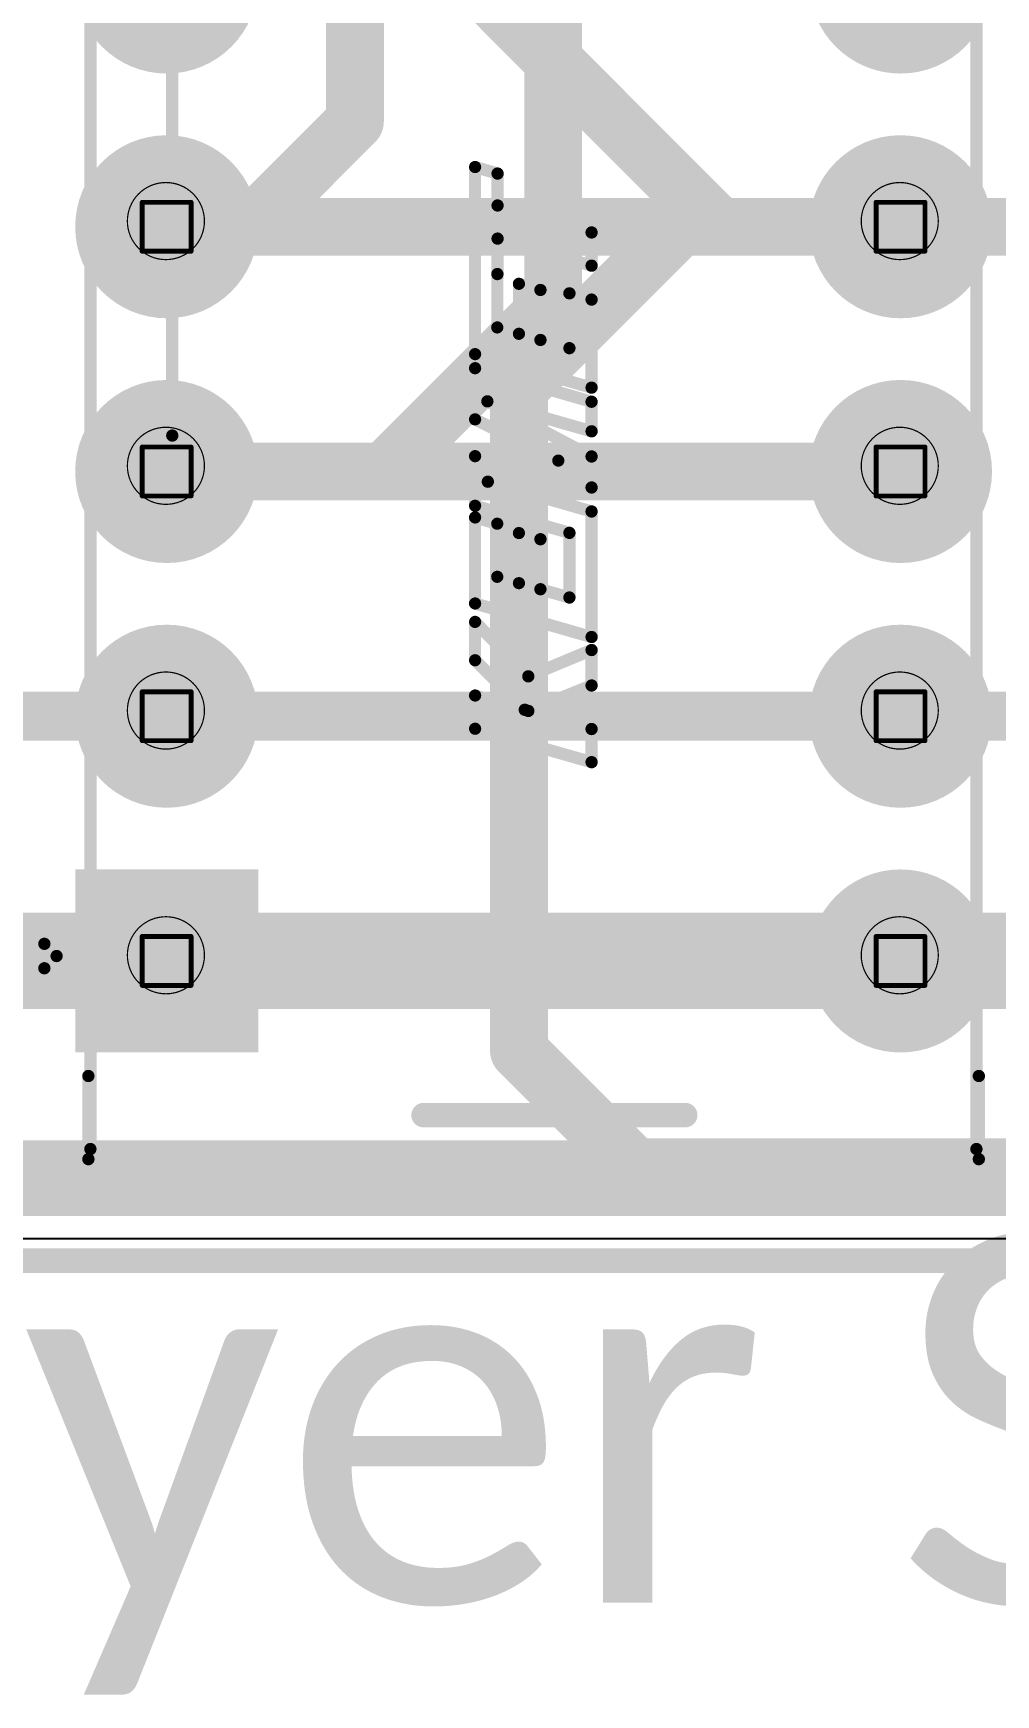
# Model space of a CAD drawing. Header units: millimetres. Extents: x -16 to 330, y -45 to 150.
# Drawn here: x 36.56 to 46.56, y -18 to -0.76 of the extents above; entities that cross this region are included whole.
import ezdxf

# ---------------------------------------------------------------- set-up
doc = ezdxf.new("R2010")
doc.units = ezdxf.units.MM
for name, color, linetype in [('BottomLayer', 5, 'Continuous'), ('BottomSolder', 6, 'Continuous'), ('DrillDrawing', 1, 'Continuous'), ('Mechanical1', 6, 'Continuous'), ('Mechanical13', 56, 'Continuous'), ('Mechanical2', 216, 'Continuous'), ('Mechanical3', 76, 'Continuous'), ('MidLayer1', 16, 'Continuous'), ('MidLayer2', 76, 'Continuous'), ('MultiLayer', 9, 'Continuous'), ('PadHoleLayer', 156, 'Continuous'), ('TopLayer', 1, 'Continuous'), ('TopOverlay', 2, 'Continuous'), ('TopSolder', 216, 'Continuous')]:
    doc.layers.add(name, color=color, linetype=linetype)
doc.styles.add('Calibri', font='calibriz.ttf', dxfattribs={"height": 0.2})

# ---------------------------------------------------------------- blocks, each defined once
blk = doc.blocks.new('EA2_3TNU_17')
at = {"layer": 'BottomLayer'}
h = blk.add_hatch(color=5, dxfattribs=at)
edge = h.paths.add_edge_path()
edge.add_arc((-3.81, 5.08), 0.95, 0, 360)
blk.add_hatch(color=5, dxfattribs=at).paths.add_polyline_path([(2.86, 6.03), (4.76, 6.03), (4.76, 4.13), (2.86, 4.13)])
h = blk.add_hatch(color=5, dxfattribs=at)
edge = h.paths.add_edge_path()
edge.add_arc((-3.81, 2.54), 0.95, 0, 360)
h = blk.add_hatch(color=5, dxfattribs=at)
edge = h.paths.add_edge_path()
edge.add_arc((3.81, 2.54), 0.95, 0, 360)
h = blk.add_hatch(color=5, dxfattribs=at)
edge = h.paths.add_edge_path()
edge.add_arc((-3.81, 0), 0.95, 0, 360)
h = blk.add_hatch(color=5, dxfattribs=at)
edge = h.paths.add_edge_path()
edge.add_arc((3.81, 0), 0.95, 0, 360)
h = blk.add_hatch(color=5, dxfattribs=at)
edge = h.paths.add_edge_path()
edge.add_arc((-3.81, -2.54), 0.95, 0, 360)
h = blk.add_hatch(color=5, dxfattribs=at)
edge = h.paths.add_edge_path()
edge.add_arc((3.81, -2.54), 0.95, 0, 360)
h = blk.add_hatch(color=5, dxfattribs=at)
edge = h.paths.add_edge_path()
edge.add_arc((-3.81, -5.08), 0.95, 0, 360)
h = blk.add_hatch(color=5, dxfattribs=at)
edge = h.paths.add_edge_path()
edge.add_arc((3.81, -5.08), 0.95, 0, 360)
at = {"layer": 'BottomSolder'}
h = blk.add_hatch(color=6, dxfattribs=at)
edge = h.paths.add_edge_path()
edge.add_arc((-3.81, 5.08), 0.41, 0, 360)
h = blk.add_hatch(color=6, dxfattribs=at)
edge = h.paths.add_edge_path()
edge.add_arc((3.81, 5.08), 0.41, 0, 360)
h = blk.add_hatch(color=6, dxfattribs=at)
edge = h.paths.add_edge_path()
edge.add_arc((-3.81, 2.54), 0.41, 0, 360)
h = blk.add_hatch(color=6, dxfattribs=at)
edge = h.paths.add_edge_path()
edge.add_arc((3.81, 2.54), 0.41, 0, 360)
h = blk.add_hatch(color=6, dxfattribs=at)
edge = h.paths.add_edge_path()
edge.add_arc((-3.81, 0), 0.41, 0, 360)
h = blk.add_hatch(color=6, dxfattribs=at)
edge = h.paths.add_edge_path()
edge.add_arc((3.81, 0), 0.41, 0, 360)
h = blk.add_hatch(color=6, dxfattribs=at)
edge = h.paths.add_edge_path()
edge.add_arc((-3.81, -2.54), 0.41, 0, 360)
h = blk.add_hatch(color=6, dxfattribs=at)
edge = h.paths.add_edge_path()
edge.add_arc((3.81, -2.54), 0.41, 0, 360)
h = blk.add_hatch(color=6, dxfattribs=at)
edge = h.paths.add_edge_path()
edge.add_arc((-3.81, -5.08), 0.41, 0, 360)
h = blk.add_hatch(color=6, dxfattribs=at)
edge = h.paths.add_edge_path()
edge.add_arc((3.81, -5.08), 0.41, 0, 360)
at = {"layer": 'MidLayer1'}
h = blk.add_hatch(color=16, dxfattribs=at)
edge = h.paths.add_edge_path()
edge.add_arc((-3.81, 5.08), 0.95, 0, 360)
blk.add_hatch(color=16, dxfattribs=at).paths.add_polyline_path([(2.86, 6.03), (4.76, 6.03), (4.76, 4.13), (2.86, 4.13)])
h = blk.add_hatch(color=16, dxfattribs=at)
edge = h.paths.add_edge_path()
edge.add_arc((-3.81, 2.54), 0.95, 0, 360)
h = blk.add_hatch(color=16, dxfattribs=at)
edge = h.paths.add_edge_path()
edge.add_arc((3.81, 2.54), 0.95, 0, 360)
h = blk.add_hatch(color=16, dxfattribs=at)
edge = h.paths.add_edge_path()
edge.add_arc((-3.81, 0), 0.95, 0, 360)
h = blk.add_hatch(color=16, dxfattribs=at)
edge = h.paths.add_edge_path()
edge.add_arc((3.81, 0), 0.95, 0, 360)
h = blk.add_hatch(color=16, dxfattribs=at)
edge = h.paths.add_edge_path()
edge.add_arc((-3.81, -2.54), 0.95, 0, 360)
h = blk.add_hatch(color=16, dxfattribs=at)
edge = h.paths.add_edge_path()
edge.add_arc((3.81, -2.54), 0.95, 0, 360)
h = blk.add_hatch(color=16, dxfattribs=at)
edge = h.paths.add_edge_path()
edge.add_arc((-3.81, -5.08), 0.95, 0, 360)
h = blk.add_hatch(color=16, dxfattribs=at)
edge = h.paths.add_edge_path()
edge.add_arc((3.81, -5.08), 0.95, 0, 360)
at = {"layer": 'MidLayer2'}
h = blk.add_hatch(color=76, dxfattribs=at)
edge = h.paths.add_edge_path()
edge.add_arc((-3.81, 5.08), 0.95, 0, 360)
blk.add_hatch(color=76, dxfattribs=at).paths.add_polyline_path([(2.86, 6.03), (4.76, 6.03), (4.76, 4.13), (2.86, 4.13)])
h = blk.add_hatch(color=76, dxfattribs=at)
edge = h.paths.add_edge_path()
edge.add_arc((-3.81, 2.54), 0.95, 0, 360)
h = blk.add_hatch(color=76, dxfattribs=at)
edge = h.paths.add_edge_path()
edge.add_arc((3.81, 2.54), 0.95, 0, 360)
h = blk.add_hatch(color=76, dxfattribs=at)
edge = h.paths.add_edge_path()
edge.add_arc((-3.81, 0), 0.95, 0, 360)
h = blk.add_hatch(color=76, dxfattribs=at)
edge = h.paths.add_edge_path()
edge.add_arc((3.81, 0), 0.95, 0, 360)
h = blk.add_hatch(color=76, dxfattribs=at)
edge = h.paths.add_edge_path()
edge.add_arc((-3.81, -2.54), 0.95, 0, 360)
h = blk.add_hatch(color=76, dxfattribs=at)
edge = h.paths.add_edge_path()
edge.add_arc((3.81, -2.54), 0.95, 0, 360)
h = blk.add_hatch(color=76, dxfattribs=at)
edge = h.paths.add_edge_path()
edge.add_arc((-3.81, -5.08), 0.95, 0, 360)
h = blk.add_hatch(color=76, dxfattribs=at)
edge = h.paths.add_edge_path()
edge.add_arc((3.81, -5.08), 0.95, 0, 360)
at = {"layer": 'MultiLayer'}
h = blk.add_hatch(color=9, dxfattribs=at)
edge = h.paths.add_edge_path()
edge.add_arc((-3.81, 5.08), 0.95, 0, 360)
blk.add_hatch(color=9, dxfattribs=at).paths.add_polyline_path([(2.86, 6.03), (4.76, 6.03), (4.76, 4.13), (2.86, 4.13)])
h = blk.add_hatch(color=9, dxfattribs=at)
edge = h.paths.add_edge_path()
edge.add_arc((-3.81, 2.54), 0.95, 0, 360)
h = blk.add_hatch(color=9, dxfattribs=at)
edge = h.paths.add_edge_path()
edge.add_arc((3.81, 2.54), 0.95, 0, 360)
h = blk.add_hatch(color=9, dxfattribs=at)
edge = h.paths.add_edge_path()
edge.add_arc((-3.81, 0), 0.95, 0, 360)
h = blk.add_hatch(color=9, dxfattribs=at)
edge = h.paths.add_edge_path()
edge.add_arc((3.81, 0), 0.95, 0, 360)
h = blk.add_hatch(color=9, dxfattribs=at)
edge = h.paths.add_edge_path()
edge.add_arc((-3.81, -2.54), 0.95, 0, 360)
h = blk.add_hatch(color=9, dxfattribs=at)
edge = h.paths.add_edge_path()
edge.add_arc((3.81, -2.54), 0.95, 0, 360)
h = blk.add_hatch(color=9, dxfattribs=at)
edge = h.paths.add_edge_path()
edge.add_arc((-3.81, -5.08), 0.95, 0, 360)
h = blk.add_hatch(color=9, dxfattribs=at)
edge = h.paths.add_edge_path()
edge.add_arc((3.81, -5.08), 0.95, 0, 360)
at = {"layer": 'PadHoleLayer'}
h = blk.add_hatch(color=156, dxfattribs=at)
edge = h.paths.add_edge_path()
edge.add_arc((-3.81, 5.08), 0.41, 0, 360)
h = blk.add_hatch(color=156, dxfattribs=at)
edge = h.paths.add_edge_path()
edge.add_arc((3.81, 5.08), 0.41, 0, 360)
h = blk.add_hatch(color=156, dxfattribs=at)
edge = h.paths.add_edge_path()
edge.add_arc((-3.81, 2.54), 0.41, 0, 360)
h = blk.add_hatch(color=156, dxfattribs=at)
edge = h.paths.add_edge_path()
edge.add_arc((3.81, 2.54), 0.41, 0, 360)
h = blk.add_hatch(color=156, dxfattribs=at)
edge = h.paths.add_edge_path()
edge.add_arc((-3.81, 0), 0.41, 0, 360)
h = blk.add_hatch(color=156, dxfattribs=at)
edge = h.paths.add_edge_path()
edge.add_arc((3.81, 0), 0.41, 0, 360)
h = blk.add_hatch(color=156, dxfattribs=at)
edge = h.paths.add_edge_path()
edge.add_arc((-3.81, -2.54), 0.41, 0, 360)
h = blk.add_hatch(color=156, dxfattribs=at)
edge = h.paths.add_edge_path()
edge.add_arc((3.81, -2.54), 0.41, 0, 360)
h = blk.add_hatch(color=156, dxfattribs=at)
edge = h.paths.add_edge_path()
edge.add_arc((-3.81, -5.08), 0.41, 0, 360)
h = blk.add_hatch(color=156, dxfattribs=at)
edge = h.paths.add_edge_path()
edge.add_arc((3.81, -5.08), 0.41, 0, 360)
at = {"layer": 'TopLayer'}
h = blk.add_hatch(color=1, dxfattribs=at)
edge = h.paths.add_edge_path()
edge.add_arc((-3.81, 5.08), 0.95, 0, 360)
blk.add_hatch(color=1, dxfattribs=at).paths.add_polyline_path([(2.86, 6.03), (4.76, 6.03), (4.76, 4.13), (2.86, 4.13)])
h = blk.add_hatch(color=1, dxfattribs=at)
edge = h.paths.add_edge_path()
edge.add_arc((-3.81, 2.54), 0.95, 0, 360)
h = blk.add_hatch(color=1, dxfattribs=at)
edge = h.paths.add_edge_path()
edge.add_arc((3.81, 2.54), 0.95, 0, 360)
h = blk.add_hatch(color=1, dxfattribs=at)
edge = h.paths.add_edge_path()
edge.add_arc((-3.81, 0), 0.95, 0, 360)
h = blk.add_hatch(color=1, dxfattribs=at)
edge = h.paths.add_edge_path()
edge.add_arc((3.81, 0), 0.95, 0, 360)
h = blk.add_hatch(color=1, dxfattribs=at)
edge = h.paths.add_edge_path()
edge.add_arc((-3.81, -2.54), 0.95, 0, 360)
h = blk.add_hatch(color=1, dxfattribs=at)
edge = h.paths.add_edge_path()
edge.add_arc((3.81, -2.54), 0.95, 0, 360)
h = blk.add_hatch(color=1, dxfattribs=at)
edge = h.paths.add_edge_path()
edge.add_arc((-3.81, -5.08), 0.95, 0, 360)
h = blk.add_hatch(color=1, dxfattribs=at)
edge = h.paths.add_edge_path()
edge.add_arc((3.81, -5.08), 0.95, 0, 360)
at = {"layer": 'TopSolder'}
h = blk.add_hatch(color=216, dxfattribs=at)
edge = h.paths.add_edge_path()
edge.add_arc((-3.81, 5.08), 0.41, 0, 360)
h = blk.add_hatch(color=216, dxfattribs=at)
edge = h.paths.add_edge_path()
edge.add_arc((3.81, 5.08), 0.41, 0, 360)
h = blk.add_hatch(color=216, dxfattribs=at)
edge = h.paths.add_edge_path()
edge.add_arc((-3.81, 2.54), 0.41, 0, 360)
h = blk.add_hatch(color=216, dxfattribs=at)
edge = h.paths.add_edge_path()
edge.add_arc((3.81, 2.54), 0.41, 0, 360)
h = blk.add_hatch(color=216, dxfattribs=at)
edge = h.paths.add_edge_path()
edge.add_arc((-3.81, 0), 0.41, 0, 360)
h = blk.add_hatch(color=216, dxfattribs=at)
edge = h.paths.add_edge_path()
edge.add_arc((3.81, 0), 0.41, 0, 360)
h = blk.add_hatch(color=216, dxfattribs=at)
edge = h.paths.add_edge_path()
edge.add_arc((-3.81, -2.54), 0.41, 0, 360)
h = blk.add_hatch(color=216, dxfattribs=at)
edge = h.paths.add_edge_path()
edge.add_arc((3.81, -2.54), 0.41, 0, 360)
h = blk.add_hatch(color=216, dxfattribs=at)
edge = h.paths.add_edge_path()
edge.add_arc((-3.81, -5.08), 0.41, 0, 360)
h = blk.add_hatch(color=216, dxfattribs=at)
edge = h.paths.add_edge_path()
edge.add_arc((3.81, -5.08), 0.41, 0, 360)
at = {"layer": 'TopOverlay'}
for points, const_width in [([(-4.623, 7.137), (-4.623, 6.274)], 0.127), ([(4.623, 7.137), (-4.623, 7.137)], 0.127), ([(4.623, 7.137), (4.623, 6.274)], 0.127), ([(1.143, 6.68), (-1.575, 6.68)], 0.254), ([(5.08, 5.156), (4.953, 5.029)], 0.127), ([(5.08, 5.156), (5.08, 4.902)], 0.127), ([(5.08, 4.902), (4.953, 5.029)], 0.127), ([(-4.623, -5.944), (-4.623, -7.137)], 0.127), ([(4.623, -5.944), (4.623, -7.137)], 0.127), ([(4.623, -7.137), (-4.623, -7.137)], 0.127)]:
    blk.add_lwpolyline(points, dxfattribs=dict(at, const_width=const_width))
for points, const_width in [([(-4.655, 7.137, 1), (-4.591, 7.137, 1)], 0.0635), ([(-4.655, 7.137, 1), (-4.591, 7.137, 1)], 0.0635), ([(4.591, 7.137, 1), (4.655, 7.137, 1)], 0.0635), ([(4.591, 7.137, 1), (4.655, 7.137, 1)], 0.0635), ([(-1.638, 6.68, 1), (-1.511, 6.68, 1)], 0.127), ([(1.079, 6.68, 1), (1.206, 6.68, 1)], 0.127), ([(-4.655, 6.274, 1), (-4.591, 6.274, 1)], 0.0635), ([(4.591, 6.274, 1), (4.655, 6.274, 1)], 0.0635), ([(5.048, 5.156, 1), (5.112, 5.156, 1)], 0.0635), ([(5.048, 5.156, 1), (5.112, 5.156, 1)], 0.0635), ([(4.921, 5.029, 1), (4.985, 5.029, 1)], 0.0635), ([(4.921, 5.029, 1), (4.985, 5.029, 1)], 0.0635), ([(5.048, 4.902, 1), (5.112, 4.902, 1)], 0.0635), ([(5.048, 4.902, 1), (5.112, 4.902, 1)], 0.0635), ([(-4.655, -5.944, 1), (-4.591, -5.944, 1)], 0.0635), ([(4.591, -5.944, 1), (4.655, -5.944, 1)], 0.0635), ([(-4.655, -7.137, 1), (-4.591, -7.137, 1)], 0.0635), ([(-4.655, -7.137, 1), (-4.591, -7.137, 1)], 0.0635), ([(4.591, -7.137, 1), (4.655, -7.137, 1)], 0.0635), ([(4.591, -7.137, 1), (4.655, -7.137, 1)], 0.0635)]:
    blk.add_lwpolyline(points, format="xyb", close=True, dxfattribs=dict(at, const_width=const_width))

msp = doc.modelspace()

# ---------------------------------------------------------------- linework, layer by layer
at = {"layer": 'BottomLayer'}
msp.add_line((86.955, -13.267), (16.129, -13.275), dxfattribs=at)
at = {"layer": 'BottomLayer', "const_width": 0.6}
msp.add_lwpolyline([(33.157, -12.736), (80.907, -12.736)], dxfattribs=at)
at = {"layer": 'DrillDrawing', "const_width": 0.0508}
for points in [[(37.694, -2.515), (38.202, -2.515)], [(37.694, -3.023), (37.694, -2.515)], [(38.202, -3.023), (38.202, -2.515)], [(45.314, -2.515), (45.822, -2.515)], [(45.314, -3.023), (45.314, -2.515)], [(45.822, -3.023), (45.822, -2.515)], [(37.694, -3.023), (38.202, -3.023)], [(45.314, -3.023), (45.822, -3.023)], [(37.694, -5.055), (38.202, -5.055)], [(37.694, -5.563), (37.694, -5.055)], [(38.202, -5.563), (38.202, -5.055)], [(45.314, -5.055), (45.822, -5.055)], [(45.314, -5.563), (45.314, -5.055)], [(45.822, -5.563), (45.822, -5.055)], [(37.694, -5.563), (38.202, -5.563)], [(45.314, -5.563), (45.822, -5.563)], [(37.694, -7.595), (38.202, -7.595)], [(37.694, -8.103), (37.694, -7.595)], [(38.202, -8.103), (38.202, -7.595)], [(45.314, -7.595), (45.822, -7.595)], [(45.314, -8.103), (45.314, -7.595)], [(45.822, -8.103), (45.822, -7.595)], [(37.694, -8.103), (38.202, -8.103)], [(45.314, -8.103), (45.822, -8.103)], [(37.694, -10.135), (38.202, -10.135)], [(37.694, -10.643), (37.694, -10.135)], [(38.202, -10.643), (38.202, -10.135)], [(45.314, -10.135), (45.822, -10.135)], [(45.314, -10.643), (45.314, -10.135)], [(45.822, -10.643), (45.822, -10.135)], [(37.694, -10.643), (38.202, -10.643)], [(45.314, -10.643), (45.822, -10.643)]]:
    msp.add_lwpolyline(points, dxfattribs=at)
at = {"layer": 'DrillDrawing', "const_width": 0.0254}
for points in [[(37.681, -2.515, 1), (37.706, -2.515, 1)], [(37.681, -2.515, 1), (37.706, -2.515, 1)], [(38.189, -2.515, 1), (38.214, -2.515, 1)], [(38.189, -2.515, 1), (38.214, -2.515, 1)], [(45.301, -2.515, 1), (45.326, -2.515, 1)], [(45.301, -2.515, 1), (45.326, -2.515, 1)], [(45.809, -2.515, 1), (45.834, -2.515, 1)], [(45.809, -2.515, 1), (45.834, -2.515, 1)], [(37.681, -3.023, 1), (37.706, -3.023, 1)], [(37.681, -3.023, 1), (37.706, -3.023, 1)], [(38.189, -3.023, 1), (38.214, -3.023, 1)], [(38.189, -3.023, 1), (38.214, -3.023, 1)], [(45.301, -3.023, 1), (45.326, -3.023, 1)], [(45.301, -3.023, 1), (45.326, -3.023, 1)], [(45.809, -3.023, 1), (45.834, -3.023, 1)], [(45.809, -3.023, 1), (45.834, -3.023, 1)], [(37.681, -5.055, 1), (37.706, -5.055, 1)], [(37.681, -5.055, 1), (37.706, -5.055, 1)], [(38.189, -5.055, 1), (38.214, -5.055, 1)], [(38.189, -5.055, 1), (38.214, -5.055, 1)], [(45.301, -5.055, 1), (45.326, -5.055, 1)], [(45.301, -5.055, 1), (45.326, -5.055, 1)], [(45.809, -5.055, 1), (45.834, -5.055, 1)], [(45.809, -5.055, 1), (45.834, -5.055, 1)], [(37.681, -5.563, 1), (37.706, -5.563, 1)], [(37.681, -5.563, 1), (37.706, -5.563, 1)], [(38.189, -5.563, 1), (38.214, -5.563, 1)], [(38.189, -5.563, 1), (38.214, -5.563, 1)], [(45.301, -5.563, 1), (45.326, -5.563, 1)], [(45.301, -5.563, 1), (45.326, -5.563, 1)], [(45.809, -5.563, 1), (45.834, -5.563, 1)], [(45.809, -5.563, 1), (45.834, -5.563, 1)], [(37.681, -7.595, 1), (37.706, -7.595, 1)], [(37.681, -7.595, 1), (37.706, -7.595, 1)], [(38.189, -7.595, 1), (38.214, -7.595, 1)], [(38.189, -7.595, 1), (38.214, -7.595, 1)], [(45.301, -7.595, 1), (45.326, -7.595, 1)], [(45.301, -7.595, 1), (45.326, -7.595, 1)], [(45.809, -7.595, 1), (45.834, -7.595, 1)], [(45.809, -7.595, 1), (45.834, -7.595, 1)], [(37.681, -8.103, 1), (37.706, -8.103, 1)], [(37.681, -8.103, 1), (37.706, -8.103, 1)], [(38.189, -8.103, 1), (38.214, -8.103, 1)], [(38.189, -8.103, 1), (38.214, -8.103, 1)], [(45.301, -8.103, 1), (45.326, -8.103, 1)], [(45.301, -8.103, 1), (45.326, -8.103, 1)], [(45.809, -8.103, 1), (45.834, -8.103, 1)], [(45.809, -8.103, 1), (45.834, -8.103, 1)], [(37.681, -10.135, 1), (37.706, -10.135, 1)], [(37.681, -10.135, 1), (37.706, -10.135, 1)], [(38.189, -10.135, 1), (38.214, -10.135, 1)], [(38.189, -10.135, 1), (38.214, -10.135, 1)], [(45.301, -10.135, 1), (45.326, -10.135, 1)], [(45.301, -10.135, 1), (45.326, -10.135, 1)], [(45.809, -10.135, 1), (45.834, -10.135, 1)], [(45.809, -10.135, 1), (45.834, -10.135, 1)], [(37.681, -10.643, 1), (37.706, -10.643, 1)], [(37.681, -10.643, 1), (37.706, -10.643, 1)], [(38.189, -10.643, 1), (38.214, -10.643, 1)], [(38.189, -10.643, 1), (38.214, -10.643, 1)], [(45.301, -10.643, 1), (45.326, -10.643, 1)], [(45.301, -10.643, 1), (45.326, -10.643, 1)], [(45.809, -10.643, 1), (45.834, -10.643, 1)], [(45.809, -10.643, 1), (45.834, -10.643, 1)]]:
    msp.add_lwpolyline(points, format="xyb", close=True, dxfattribs=at)
at = {"layer": 'Mechanical1'}
for points, const_width in [([(38.34, -2.71, 1), (37.54, -2.71, 1)], 0.0127), ([(45.96, -2.71, 1), (45.16, -2.71, 1)], 0.0127), ([(37.537, -2.71, 1), (37.543, -2.71, 1)], 0.00635), ([(38.337, -2.71, 1), (38.343, -2.71, 1)], 0.00635), ([(45.157, -2.71, 1), (45.163, -2.71, 1)], 0.00635), ([(45.957, -2.71, 1), (45.963, -2.71, 1)], 0.00635), ([(38.34, -5.25, 1), (37.54, -5.25, 1)], 0.0127), ([(45.96, -5.25, 1), (45.16, -5.25, 1)], 0.0127), ([(37.537, -5.25, 1), (37.543, -5.25, 1)], 0.00635), ([(38.337, -5.25, 1), (38.343, -5.25, 1)], 0.00635), ([(45.157, -5.25, 1), (45.163, -5.25, 1)], 0.00635), ([(45.957, -5.25, 1), (45.963, -5.25, 1)], 0.00635), ([(38.34, -7.79, 1), (37.54, -7.79, 1)], 0.0127), ([(45.96, -7.79, 1), (45.16, -7.79, 1)], 0.0127), ([(37.537, -7.79, 1), (37.543, -7.79, 1)], 0.00635), ([(38.337, -7.79, 1), (38.343, -7.79, 1)], 0.00635), ([(45.157, -7.79, 1), (45.163, -7.79, 1)], 0.00635), ([(45.957, -7.79, 1), (45.963, -7.79, 1)], 0.00635), ([(38.34, -10.33, 1), (37.54, -10.33, 1)], 0.0127), ([(45.96, -10.33, 1), (45.16, -10.33, 1)], 0.0127), ([(37.537, -10.33, 1), (37.543, -10.33, 1)], 0.00635), ([(38.337, -10.33, 1), (38.343, -10.33, 1)], 0.00635), ([(45.157, -10.33, 1), (45.163, -10.33, 1)], 0.00635), ([(45.957, -10.33, 1), (45.963, -10.33, 1)], 0.00635)]:
    msp.add_lwpolyline(points, format="xyb", close=True, dxfattribs=dict(at, const_width=const_width))
at = {"layer": 'Mechanical13', "const_width": 0.127}
for points in [[(38.006, -4.936), (38.006, 3.009)], [(38.006, -4.936), (38.006, 3.009)], [(37.156, -12.341), (37.156, 1.859)], [(46.356, -12.341), (46.356, 1.859)], [(41.15, -2.149), (41.384, -2.217)], [(41.15, -4.091), (41.15, -2.149)], [(41.384, -2.548), (41.384, -2.217)], [(41.384, -2.548), (42.36, -2.828)], [(41.382, -3.26), (41.384, -2.892)], [(41.384, -2.892), (42.36, -3.173)], [(42.36, -3.173), (42.36, -2.828)], [(41.381, -3.814), (41.382, -3.26)], [(41.606, -3.361), (41.829, -3.425)], [(41.606, -3.88), (41.606, -3.361)], [(41.829, -3.944), (41.829, -3.425)], [(42.13, -3.46), (42.36, -3.525)], [(42.13, -4.029), (42.13, -3.46)], [(42.36, -4.439), (42.36, -3.525)], [(41.381, -3.814), (41.606, -3.88)], [(41.829, -3.944), (42.13, -4.029)], [(41.15, -4.091), (42.36, -4.439)], [(41.15, -4.237), (42.36, -4.585)], [(41.15, -4.768), (41.15, -4.237)], [(41.278, -4.581), (42.36, -4.892)], [(41.278, -4.581), (42.36, -5.153)], [(42.36, -4.892), (42.36, -4.585)], [(41.15, -4.768), (42.015, -5.196)], [(41.15, -5.15), (42.015, -5.196)], [(41.15, -5.665), (41.15, -5.15)], [(42.36, -5.475), (42.36, -5.153)], [(41.283, -5.415), (42.36, -5.724)], [(41.283, -5.415), (42.36, -5.475)], [(41.15, -5.665), (42.13, -5.946)], [(42.36, -7.027), (42.36, -5.724)], [(41.15, -5.786), (41.381, -5.851)], [(41.15, -6.679), (41.15, -5.786)], [(41.381, -6.402), (41.381, -5.851)], [(41.606, -5.948), (41.829, -6.012)], [(41.606, -6.468), (41.606, -5.948)], [(41.829, -6.531), (41.829, -6.012)], [(42.13, -6.617), (42.13, -5.946)], [(41.381, -6.402), (41.606, -6.468)], [(41.829, -6.531), (42.13, -6.617)], [(41.15, -6.679), (42.36, -7.027)], [(41.15, -6.87), (41.703, -7.435)], [(41.15, -7.268), (41.15, -6.87)], [(41.15, -7.268), (41.666, -7.782)], [(41.703, -7.435), (42.36, -7.162)], [(42.36, -7.53), (42.36, -7.162)], [(41.15, -7.634), (41.666, -7.782)], [(41.15, -7.979), (41.15, -7.634)], [(41.703, -7.794), (42.36, -7.53)], [(41.703, -7.794), (42.36, -7.982)], [(41.15, -7.979), (42.36, -8.326)], [(42.36, -8.326), (42.36, -7.982)], [(37.156, -12.341), (46.356, -12.341)], [(13.506, -13.491), (95.256, -13.491)]]:
    msp.add_lwpolyline(points, dxfattribs=at)
at = {"layer": 'Mechanical13', "const_width": 0.0635}
for points in [[(41.119, -2.149, 1), (41.182, -2.149, 1)], [(41.119, -2.149, 1), (41.182, -2.149, 1)], [(41.352, -2.217, 1), (41.416, -2.217, 1)], [(41.352, -2.217, 1), (41.416, -2.217, 1)], [(41.352, -2.548, 1), (41.416, -2.548, 1)], [(41.352, -2.548, 1), (41.416, -2.548, 1)], [(41.352, -2.892, 1), (41.416, -2.892, 1)], [(41.352, -2.892, 1), (41.416, -2.892, 1)], [(42.328, -2.828, 1), (42.392, -2.828, 1)], [(42.328, -2.828, 1), (42.392, -2.828, 1)], [(41.35, -3.26, 1), (41.414, -3.26, 1)], [(41.35, -3.26, 1), (41.414, -3.26, 1)], [(42.328, -3.173, 1), (42.392, -3.173, 1)], [(42.328, -3.173, 1), (42.392, -3.173, 1)], [(41.574, -3.361, 1), (41.637, -3.361, 1)], [(41.574, -3.361, 1), (41.637, -3.361, 1)], [(41.797, -3.425, 1), (41.861, -3.425, 1)], [(41.797, -3.425, 1), (41.861, -3.425, 1)], [(42.098, -3.46, 1), (42.162, -3.46, 1)], [(42.098, -3.46, 1), (42.162, -3.46, 1)], [(42.328, -3.525, 1), (42.392, -3.525, 1)], [(42.328, -3.525, 1), (42.392, -3.525, 1)], [(41.349, -3.814, 1), (41.412, -3.814, 1)], [(41.349, -3.814, 1), (41.412, -3.814, 1)], [(41.574, -3.88, 1), (41.637, -3.88, 1)], [(41.574, -3.88, 1), (41.637, -3.88, 1)], [(41.797, -3.944, 1), (41.861, -3.944, 1)], [(41.797, -3.944, 1), (41.861, -3.944, 1)], [(42.098, -4.029, 1), (42.162, -4.029, 1)], [(42.098, -4.029, 1), (42.162, -4.029, 1)], [(41.119, -4.091, 1), (41.182, -4.091, 1)], [(41.119, -4.091, 1), (41.182, -4.091, 1)], [(41.119, -4.237, 1), (41.182, -4.237, 1)], [(41.119, -4.237, 1), (41.182, -4.237, 1)], [(42.328, -4.439, 1), (42.392, -4.439, 1)], [(42.328, -4.439, 1), (42.392, -4.439, 1)], [(41.246, -4.581, 1), (41.31, -4.581, 1)], [(41.246, -4.581, 1), (41.31, -4.581, 1)], [(42.328, -4.585, 1), (42.392, -4.585, 1)], [(42.328, -4.585, 1), (42.392, -4.585, 1)], [(41.119, -4.768, 1), (41.182, -4.768, 1)], [(41.119, -4.768, 1), (41.182, -4.768, 1)], [(37.974, -4.936, 1), (38.038, -4.936, 1)], [(37.974, -4.936, 1), (38.038, -4.936, 1)], [(42.328, -4.892, 1), (42.392, -4.892, 1)], [(42.328, -4.892, 1), (42.392, -4.892, 1)], [(41.119, -5.15, 1), (41.182, -5.15, 1)], [(41.119, -5.15, 1), (41.182, -5.15, 1)], [(41.983, -5.196, 1), (42.046, -5.196, 1)], [(41.983, -5.196, 1), (42.046, -5.196, 1)], [(42.328, -5.153, 1), (42.392, -5.153, 1)], [(42.328, -5.153, 1), (42.392, -5.153, 1)], [(41.251, -5.415, 1), (41.315, -5.415, 1)], [(41.251, -5.415, 1), (41.315, -5.415, 1)], [(42.328, -5.475, 1), (42.392, -5.475, 1)], [(42.328, -5.475, 1), (42.392, -5.475, 1)], [(41.119, -5.665, 1), (41.182, -5.665, 1)], [(41.119, -5.665, 1), (41.182, -5.665, 1)], [(42.328, -5.724, 1), (42.392, -5.724, 1)], [(42.328, -5.724, 1), (42.392, -5.724, 1)], [(41.119, -5.786, 1), (41.182, -5.786, 1)], [(41.119, -5.786, 1), (41.182, -5.786, 1)], [(41.349, -5.851, 1), (41.412, -5.851, 1)], [(41.349, -5.851, 1), (41.412, -5.851, 1)], [(41.574, -5.948, 1), (41.637, -5.948, 1)], [(41.574, -5.948, 1), (41.637, -5.948, 1)], [(41.797, -6.012, 1), (41.861, -6.012, 1)], [(41.797, -6.012, 1), (41.861, -6.012, 1)], [(42.098, -5.946, 1), (42.162, -5.946, 1)], [(42.098, -5.946, 1), (42.162, -5.946, 1)], [(41.349, -6.402, 1), (41.412, -6.402, 1)], [(41.349, -6.402, 1), (41.412, -6.402, 1)], [(41.574, -6.468, 1), (41.637, -6.468, 1)], [(41.574, -6.468, 1), (41.637, -6.468, 1)], [(41.797, -6.531, 1), (41.861, -6.531, 1)], [(41.797, -6.531, 1), (41.861, -6.531, 1)], [(41.119, -6.679, 1), (41.182, -6.679, 1)], [(41.119, -6.679, 1), (41.182, -6.679, 1)], [(42.098, -6.617, 1), (42.162, -6.617, 1)], [(42.098, -6.617, 1), (42.162, -6.617, 1)], [(41.119, -6.87, 1), (41.182, -6.87, 1)], [(41.119, -6.87, 1), (41.182, -6.87, 1)], [(42.328, -7.027, 1), (42.392, -7.027, 1)], [(42.328, -7.027, 1), (42.392, -7.027, 1)], [(41.119, -7.268, 1), (41.182, -7.268, 1)], [(41.119, -7.268, 1), (41.182, -7.268, 1)], [(42.328, -7.162, 1), (42.392, -7.162, 1)], [(42.328, -7.162, 1), (42.392, -7.162, 1)], [(41.671, -7.435, 1), (41.735, -7.435, 1)], [(41.671, -7.435, 1), (41.735, -7.435, 1)], [(41.119, -7.634, 1), (41.182, -7.634, 1)], [(41.119, -7.634, 1), (41.182, -7.634, 1)], [(42.328, -7.53, 1), (42.392, -7.53, 1)], [(42.328, -7.53, 1), (42.392, -7.53, 1)], [(41.634, -7.782, 1), (41.698, -7.782, 1)], [(41.634, -7.782, 1), (41.698, -7.782, 1)], [(41.671, -7.794, 1), (41.735, -7.794, 1)], [(41.671, -7.794, 1), (41.735, -7.794, 1)], [(41.119, -7.979, 1), (41.182, -7.979, 1)], [(41.119, -7.979, 1), (41.182, -7.979, 1)], [(42.328, -7.982, 1), (42.392, -7.982, 1)], [(42.328, -7.982, 1), (42.392, -7.982, 1)], [(42.328, -8.326, 1), (42.392, -8.326, 1)], [(42.328, -8.326, 1), (42.392, -8.326, 1)], [(37.124, -12.341, 1), (37.188, -12.341, 1)], [(37.124, -12.341, 1), (37.188, -12.341, 1)], [(46.324, -12.341, 1), (46.388, -12.341, 1)], [(46.324, -12.341, 1), (46.388, -12.341, 1)]]:
    msp.add_lwpolyline(points, format="xyb", close=True, dxfattribs=at)
at = {"layer": 'Mechanical2', "const_width": 0.254}
msp.add_lwpolyline([(13.5, -13.5), (95.25, -13.5)], dxfattribs=at)
at = {"layer": 'MidLayer1'}
msp.add_line((86.955, -13.267), (16.129, -13.275), dxfattribs=at)
for points, const_width in [([(41.961, -3.554), (41.961, 2.089)], 0.6), ([(40.207, -5.309), (41.961, -3.554)], 0.6), ([(37.948, -5.309), (40.207, -5.309)], 0.6), ([(40.207, -5.309), (45.568, -5.309)], 0.6), ([(35.56, -7.849), (37.948, -7.849)], 0.508), ([(37.948, -7.849), (45.568, -7.849)], 0.508), ([(45.568, -7.849), (47.93, -7.849)], 0.508), ([(35.56, -10.389), (37.948, -10.389)], 1), ([(37.948, -10.389), (45.568, -10.389)], 1), ([(45.568, -10.389), (47.93, -10.389)], 1), ([(30.632, -12.379), (94.859, -12.379)], 0.254)]:
    msp.add_lwpolyline(points, dxfattribs=dict(at, const_width=const_width))
for points, const_width in [([(41.811, -3.554, 1), (42.111, -3.554, 1)], 0.3), ([(41.811, -3.554, 1), (42.111, -3.554, 1)], 0.3), ([(37.798, -5.309, 1), (38.098, -5.309, 1)], 0.3), ([(40.057, -5.309, 1), (40.357, -5.309, 1)], 0.3), ([(40.057, -5.309, 1), (40.357, -5.309, 1)], 0.3), ([(40.057, -5.309, 1), (40.357, -5.309, 1)], 0.3), ([(45.418, -5.309, 1), (45.718, -5.309, 1)], 0.3), ([(37.821, -7.849, 1), (38.075, -7.849, 1)], 0.254), ([(37.821, -7.849, 1), (38.075, -7.849, 1)], 0.254), ([(45.441, -7.849, 1), (45.695, -7.849, 1)], 0.254), ([(45.441, -7.849, 1), (45.695, -7.849, 1)], 0.254), ([(37.698, -10.389, 1), (38.198, -10.389, 1)], 0.5), ([(37.698, -10.389, 1), (38.198, -10.389, 1)], 0.5), ([(45.318, -10.389, 1), (45.818, -10.389, 1)], 0.5), ([(45.318, -10.389, 1), (45.818, -10.389, 1)], 0.5)]:
    msp.add_lwpolyline(points, format="xyb", close=True, dxfattribs=dict(at, const_width=const_width))
at = {"layer": 'MidLayer2'}
msp.add_line((86.955, -13.267), (16.129, -13.275), dxfattribs=at)
for points, const_width in [([(39.04, 1.88), (43.688, -2.769)], 0.6), ([(43.688, -2.769), (45.568, -2.769)], 0.6), ([(35.56, -10.389), (37.948, -10.389)], 1), ([(37.948, -10.389), (45.568, -10.389)], 1), ([(45.568, -10.389), (47.93, -10.389)], 1)]:
    msp.add_lwpolyline(points, dxfattribs=dict(at, const_width=const_width))
for points, const_width in [([(43.538, -2.769, 1), (43.838, -2.769, 1)], 0.3), ([(43.538, -2.769, 1), (43.838, -2.769, 1)], 0.3), ([(45.418, -2.769, 1), (45.718, -2.769, 1)], 0.3), ([(37.698, -10.389, 1), (38.198, -10.389, 1)], 0.5), ([(37.698, -10.389, 1), (38.198, -10.389, 1)], 0.5), ([(45.318, -10.389, 1), (45.818, -10.389, 1)], 0.5), ([(45.318, -10.389, 1), (45.818, -10.389, 1)], 0.5)]:
    msp.add_lwpolyline(points, format="xyb", close=True, dxfattribs=dict(at, const_width=const_width))
at = {"layer": 'TopLayer'}
msp.add_line((86.955, -13.267), (16.129, -13.275), dxfattribs=at)
at = {"layer": 'TopLayer', "const_width": 0.6}
for points in [[(39.903, -1.676), (39.903, 1.626)], [(38.926, -2.654), (39.903, -1.676)], [(37.948, -2.769), (43.282, -2.769)], [(41.606, -4.445), (43.282, -2.769)], [(43.282, -2.769), (45.568, -2.769)], [(45.568, -2.769), (47.93, -2.769)], [(41.606, -11.323), (41.606, -4.445)], [(41.606, -11.323), (42.811, -12.529)], [(42.811, -12.529), (70.213, -12.529)]]:
    msp.add_lwpolyline(points, dxfattribs=at)
at = {"layer": 'TopLayer', "const_width": 0.3}
for points in [[(39.753, -1.676, 1), (40.053, -1.676, 1)], [(39.753, -1.676, 1), (40.053, -1.676, 1)], [(38.776, -2.654, 1), (39.076, -2.654, 1)], [(37.798, -2.769, 1), (38.098, -2.769, 1)], [(43.132, -2.769, 1), (43.432, -2.769, 1)], [(43.132, -2.769, 1), (43.432, -2.769, 1)], [(43.132, -2.769, 1), (43.432, -2.769, 1)], [(45.418, -2.769, 1), (45.718, -2.769, 1)], [(45.418, -2.769, 1), (45.718, -2.769, 1)], [(41.456, -4.445, 1), (41.756, -4.445, 1)], [(41.456, -4.445, 1), (41.756, -4.445, 1)], [(41.456, -11.323, 1), (41.756, -11.323, 1)], [(41.456, -11.323, 1), (41.756, -11.323, 1)], [(42.661, -12.529, 1), (42.961, -12.529, 1)], [(42.661, -12.529, 1), (42.961, -12.529, 1)]]:
    msp.add_lwpolyline(points, format="xyb", close=True, dxfattribs=at)

# ---------------------------------------------------------------- block references
at = {"rotation": 180}
msp.add_blockref('EA2_3TNU_17', (41.758, -5.309), dxfattribs=at)

# ---------------------------------------------------------------- texts
at = {"layer": 'Mechanical3', "style": 'Calibri'}
msp.add_text('4-Layer Stackup 1.6mm FR4', height=3.81, rotation=360, dxfattribs=at).set_placement((26.289, -17.048))

doc.saveas('drawing.dxf')
